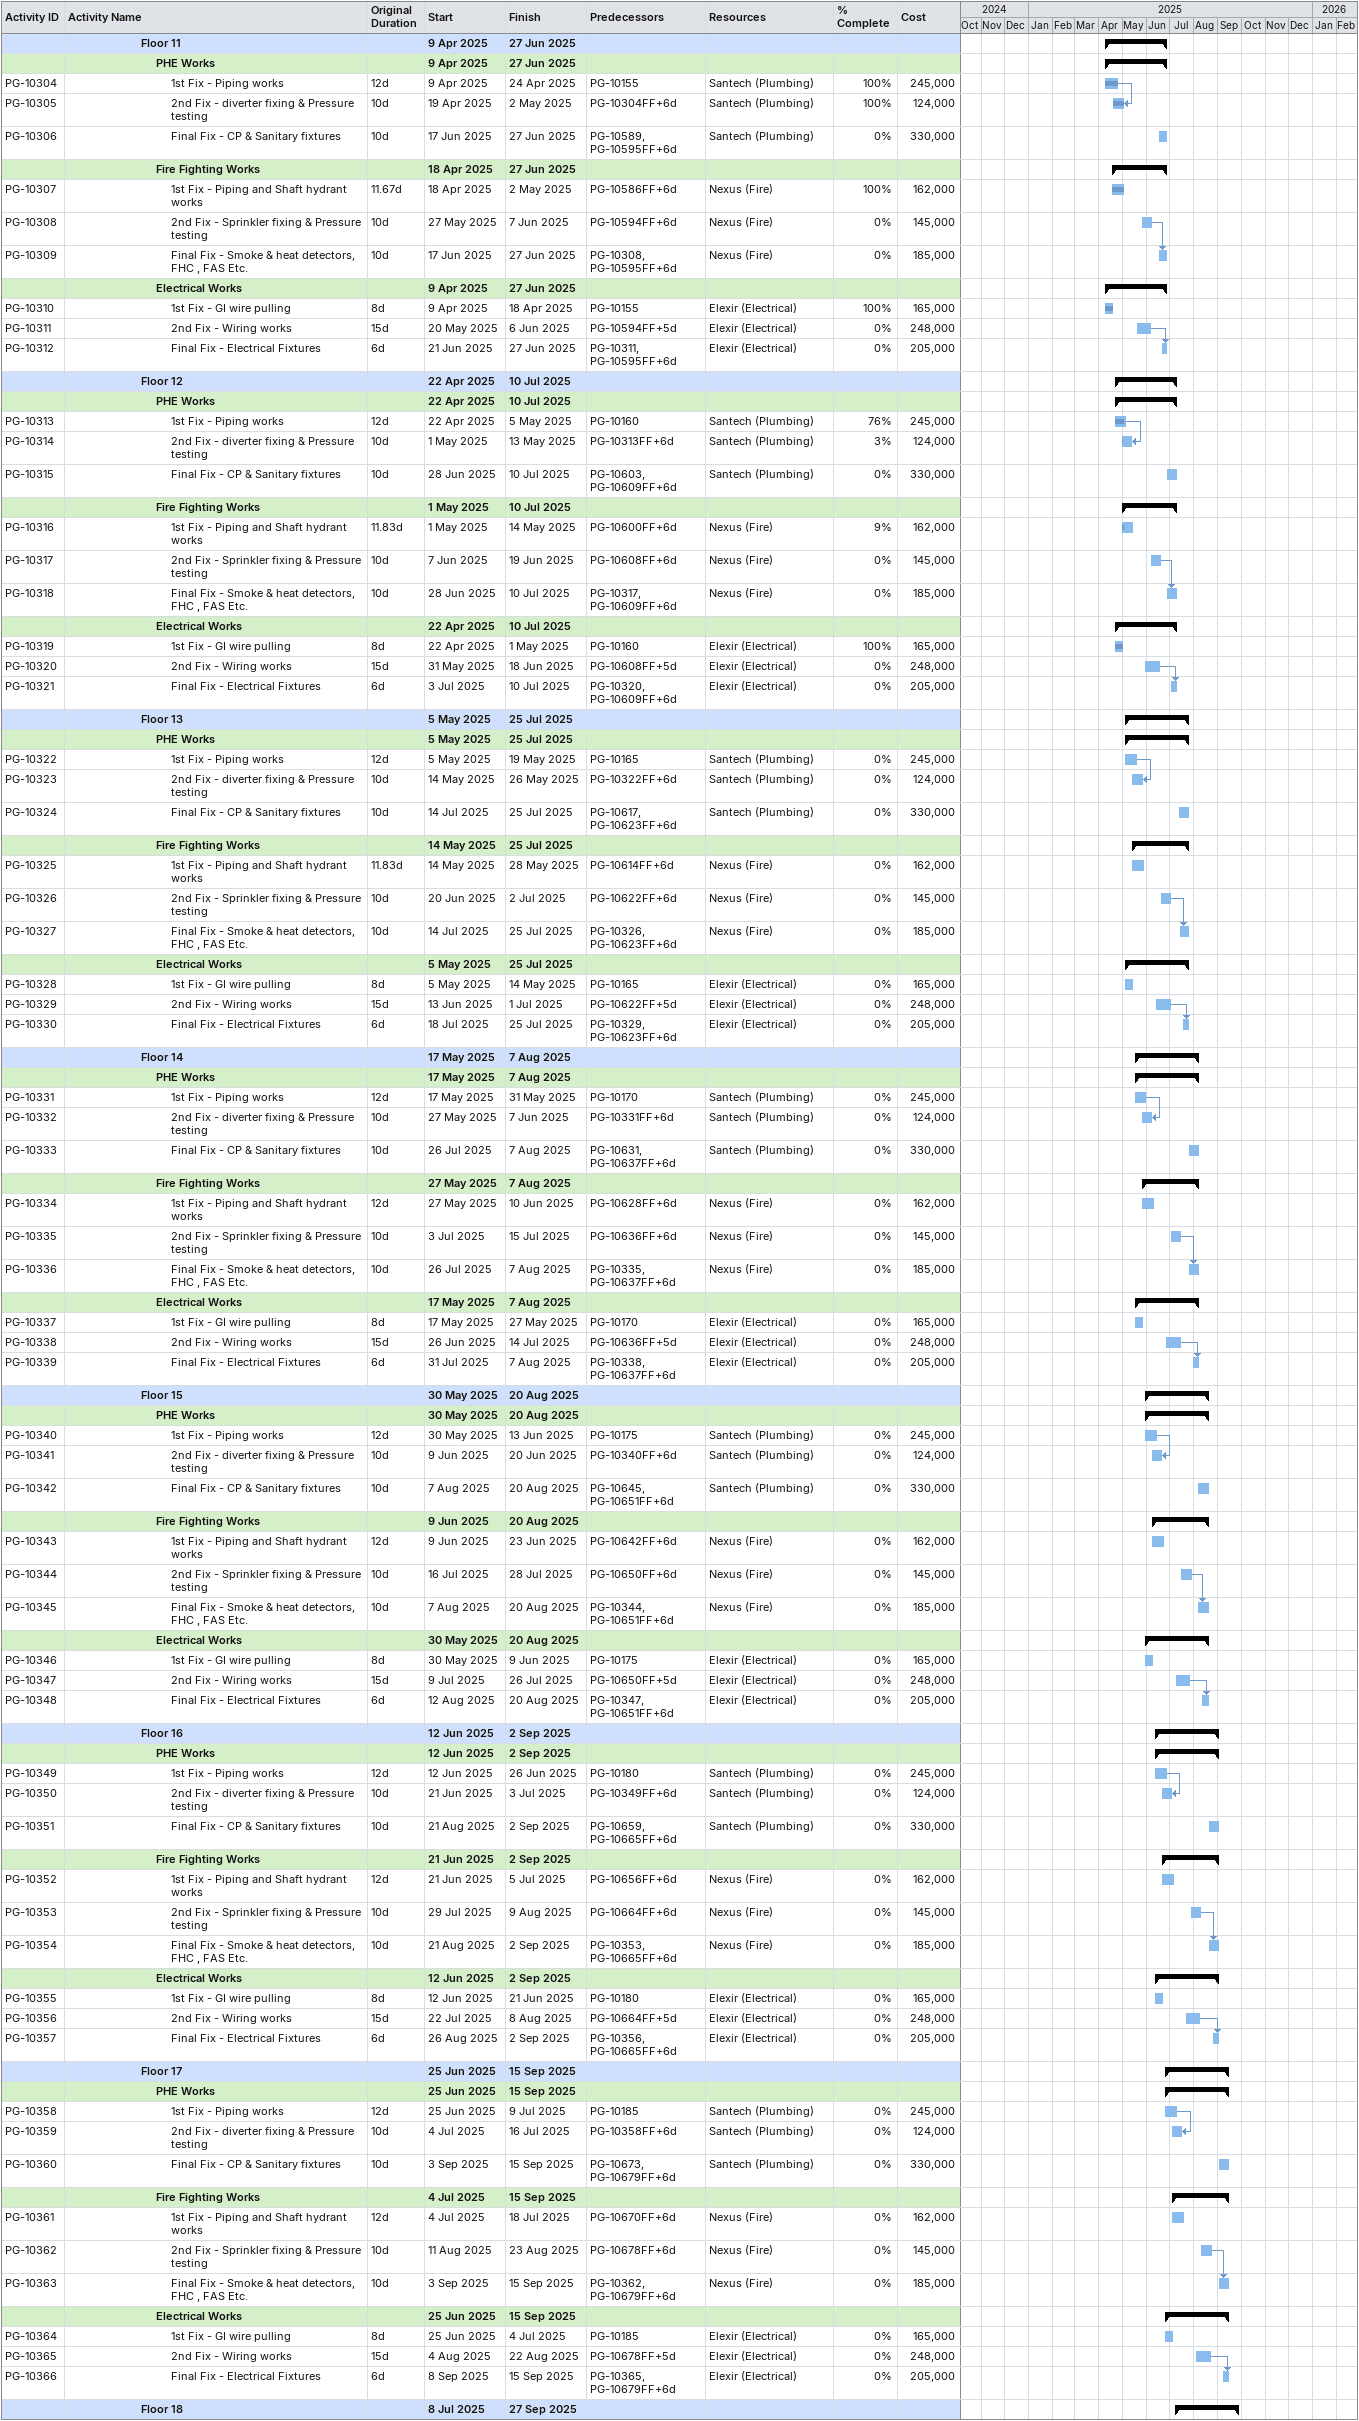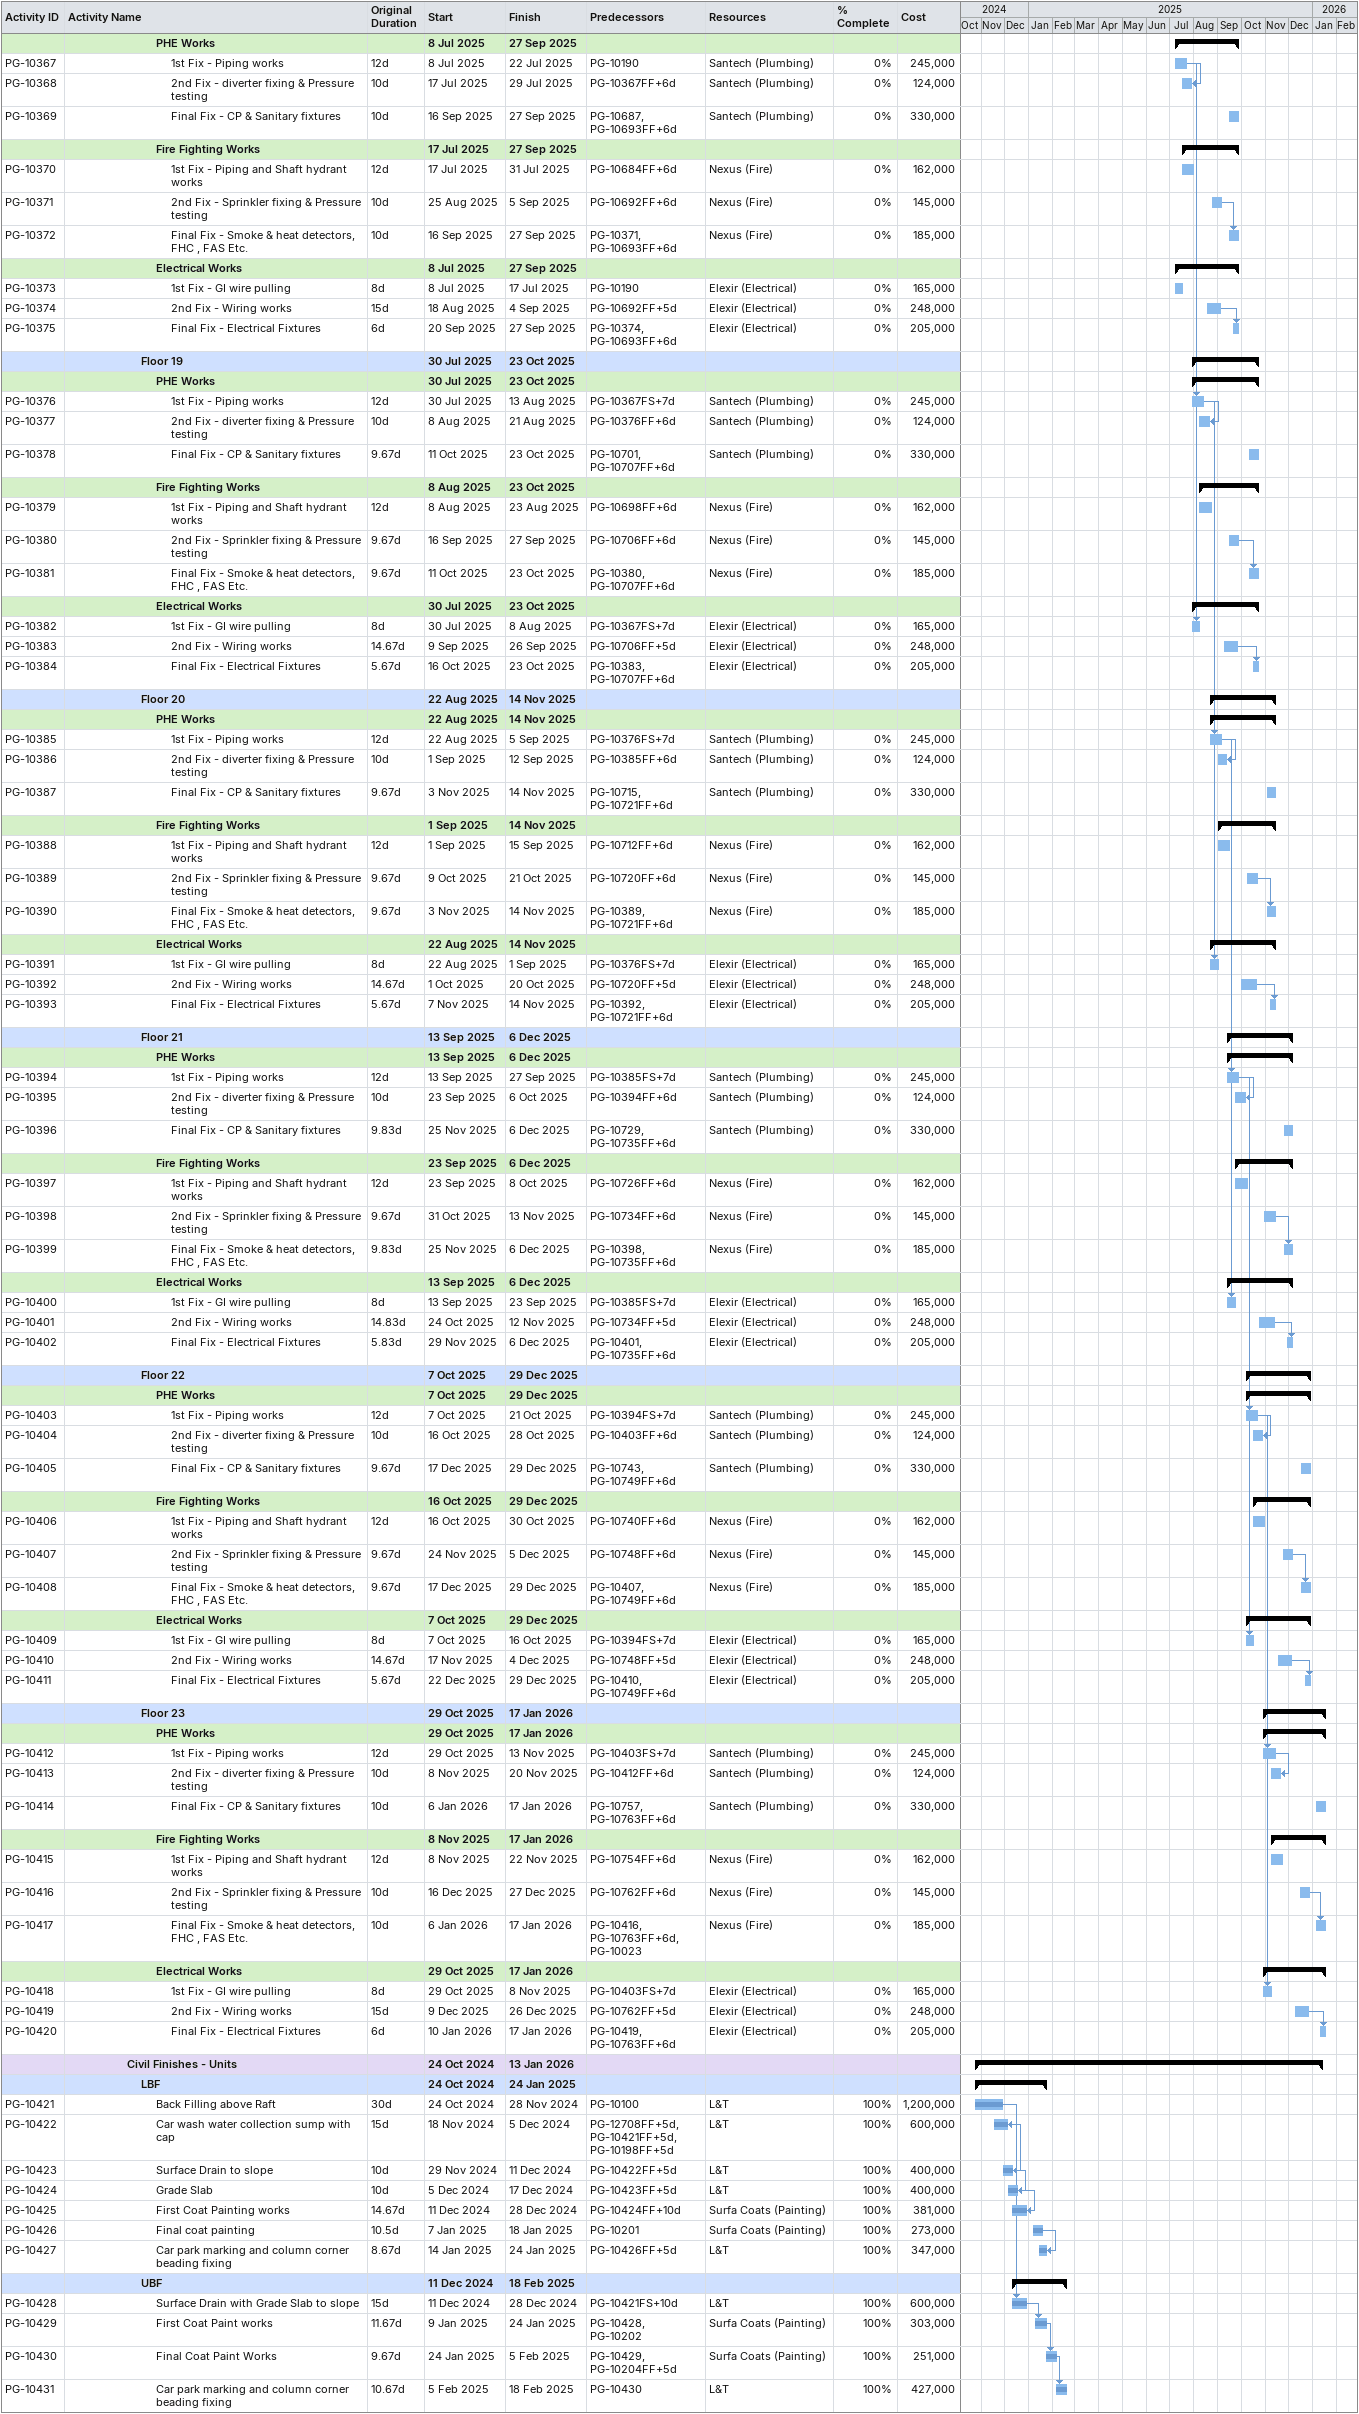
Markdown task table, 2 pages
| ID | Level | Task | Original duration | Start | Finish | Predecessors | Resources | % complete | Cost |
|---|---|---|---|---|---|---|---|---|---|
|  | 6 | **Floor 11** |  | 2025-04-09 | 2025-06-27 |  |  |  |  |
|  | 7 | **PHE Works** |  | 2025-04-09 | 2025-06-27 |  |  |  |  |
| PG-10304 | 8 | 1st Fix - Piping works | 12d | 2025-04-09 | 2025-04-24 | PG-10155 | Santech (Plumbing) | 100 | 245000 |
| PG-10305 | 8 | 2nd Fix - diverter fixing & Pressure testing | 10d | 2025-04-19 | 2025-05-02 | PG-10304FF+6d | Santech (Plumbing) | 100 | 124000 |
| PG-10306 | 8 | Final Fix - CP & Sanitary fixtures | 10d | 2025-06-17 | 2025-06-27 | PG-10589, PG-10595FF+6d | Santech (Plumbing) | 0 | 330000 |
|  | 7 | **Fire Fighting Works** |  | 2025-04-18 | 2025-06-27 |  |  |  |  |
| PG-10307 | 8 | 1st Fix - Piping and Shaft hydrant works | 11.67d | 2025-04-18 | 2025-05-02 | PG-10586FF+6d | Nexus (Fire) | 100 | 162000 |
| PG-10308 | 8 | 2nd Fix - Sprinkler fixing & Pressure testing | 10d | 2025-05-27 | 2025-06-07 | PG-10594FF+6d | Nexus (Fire) | 0 | 145000 |
| PG-10309 | 8 | Final Fix - Smoke & heat detectors, FHC , FAS Etc. | 10d | 2025-06-17 | 2025-06-27 | PG-10308, PG-10595FF+6d | Nexus (Fire) | 0 | 185000 |
|  | 7 | **Electrical Works** |  | 2025-04-09 | 2025-06-27 |  |  |  |  |
| PG-10310 | 8 | 1st Fix - GI wire pulling | 8d | 2025-04-09 | 2025-04-18 | PG-10155 | Elexir (Electrical) | 100 | 165000 |
| PG-10311 | 8 | 2nd Fix - Wiring works | 15d | 2025-05-20 | 2025-06-06 | PG-10594FF+5d | Elexir (Electrical) | 0 | 248000 |
| PG-10312 | 8 | Final Fix - Electrical Fixtures | 6d | 2025-06-21 | 2025-06-27 | PG-10311, PG-10595FF+6d | Elexir (Electrical) | 0 | 205000 |
|  | 6 | **Floor 12** |  | 2025-04-22 | 2025-07-10 |  |  |  |  |
|  | 7 | **PHE Works** |  | 2025-04-22 | 2025-07-10 |  |  |  |  |
| PG-10313 | 8 | 1st Fix - Piping works | 12d | 2025-04-22 | 2025-05-05 | PG-10160 | Santech (Plumbing) | 76 | 245000 |
| PG-10314 | 8 | 2nd Fix - diverter fixing & Pressure testing | 10d | 2025-05-01 | 2025-05-13 | PG-10313FF+6d | Santech (Plumbing) | 3 | 124000 |
| PG-10315 | 8 | Final Fix - CP & Sanitary fixtures | 10d | 2025-06-28 | 2025-07-10 | PG-10603, PG-10609FF+6d | Santech (Plumbing) | 0 | 330000 |
|  | 7 | **Fire Fighting Works** |  | 2025-05-01 | 2025-07-10 |  |  |  |  |
| PG-10316 | 8 | 1st Fix - Piping and Shaft hydrant works | 11.83d | 2025-05-01 | 2025-05-14 | PG-10600FF+6d | Nexus (Fire) | 9 | 162000 |
| PG-10317 | 8 | 2nd Fix - Sprinkler fixing & Pressure testing | 10d | 2025-06-07 | 2025-06-19 | PG-10608FF+6d | Nexus (Fire) | 0 | 145000 |
| PG-10318 | 8 | Final Fix - Smoke & heat detectors, FHC , FAS Etc. | 10d | 2025-06-28 | 2025-07-10 | PG-10317, PG-10609FF+6d | Nexus (Fire) | 0 | 185000 |
|  | 7 | **Electrical Works** |  | 2025-04-22 | 2025-07-10 |  |  |  |  |
| PG-10319 | 8 | 1st Fix - GI wire pulling | 8d | 2025-04-22 | 2025-05-01 | PG-10160 | Elexir (Electrical) | 100 | 165000 |
| PG-10320 | 8 | 2nd Fix - Wiring works | 15d | 2025-05-31 | 2025-06-18 | PG-10608FF+5d | Elexir (Electrical) | 0 | 248000 |
| PG-10321 | 8 | Final Fix - Electrical Fixtures | 6d | 2025-07-03 | 2025-07-10 | PG-10320, PG-10609FF+6d | Elexir (Electrical) | 0 | 205000 |
|  | 6 | **Floor 13** |  | 2025-05-05 | 2025-07-25 |  |  |  |  |
|  | 7 | **PHE Works** |  | 2025-05-05 | 2025-07-25 |  |  |  |  |
| PG-10322 | 8 | 1st Fix - Piping works | 12d | 2025-05-05 | 2025-05-19 | PG-10165 | Santech (Plumbing) | 0 | 245000 |
| PG-10323 | 8 | 2nd Fix - diverter fixing & Pressure testing | 10d | 2025-05-14 | 2025-05-26 | PG-10322FF+6d | Santech (Plumbing) | 0 | 124000 |
| PG-10324 | 8 | Final Fix - CP & Sanitary fixtures | 10d | 2025-07-14 | 2025-07-25 | PG-10617, PG-10623FF+6d | Santech (Plumbing) | 0 | 330000 |
|  | 7 | **Fire Fighting Works** |  | 2025-05-14 | 2025-07-25 |  |  |  |  |
| PG-10325 | 8 | 1st Fix - Piping and Shaft hydrant works | 11.83d | 2025-05-14 | 2025-05-28 | PG-10614FF+6d | Nexus (Fire) | 0 | 162000 |
| PG-10326 | 8 | 2nd Fix - Sprinkler fixing & Pressure testing | 10d | 2025-06-20 | 2025-07-02 | PG-10622FF+6d | Nexus (Fire) | 0 | 145000 |
| PG-10327 | 8 | Final Fix - Smoke & heat detectors, FHC , FAS Etc. | 10d | 2025-07-14 | 2025-07-25 | PG-10326, PG-10623FF+6d | Nexus (Fire) | 0 | 185000 |
|  | 7 | **Electrical Works** |  | 2025-05-05 | 2025-07-25 |  |  |  |  |
| PG-10328 | 8 | 1st Fix - GI wire pulling | 8d | 2025-05-05 | 2025-05-14 | PG-10165 | Elexir (Electrical) | 0 | 165000 |
| PG-10329 | 8 | 2nd Fix - Wiring works | 15d | 2025-06-13 | 2025-07-01 | PG-10622FF+5d | Elexir (Electrical) | 0 | 248000 |
| PG-10330 | 8 | Final Fix - Electrical Fixtures | 6d | 2025-07-18 | 2025-07-25 | PG-10329, PG-10623FF+6d | Elexir (Electrical) | 0 | 205000 |
|  | 6 | **Floor 14** |  | 2025-05-17 | 2025-08-07 |  |  |  |  |
|  | 7 | **PHE Works** |  | 2025-05-17 | 2025-08-07 |  |  |  |  |
| PG-10331 | 8 | 1st Fix - Piping works | 12d | 2025-05-17 | 2025-05-31 | PG-10170 | Santech (Plumbing) | 0 | 245000 |
| PG-10332 | 8 | 2nd Fix - diverter fixing & Pressure testing | 10d | 2025-05-27 | 2025-06-07 | PG-10331FF+6d | Santech (Plumbing) | 0 | 124000 |
| PG-10333 | 8 | Final Fix - CP & Sanitary fixtures | 10d | 2025-07-26 | 2025-08-07 | PG-10631, PG-10637FF+6d | Santech (Plumbing) | 0 | 330000 |
|  | 7 | **Fire Fighting Works** |  | 2025-05-27 | 2025-08-07 |  |  |  |  |
| PG-10334 | 8 | 1st Fix - Piping and Shaft hydrant works | 12d | 2025-05-27 | 2025-06-10 | PG-10628FF+6d | Nexus (Fire) | 0 | 162000 |
| PG-10335 | 8 | 2nd Fix - Sprinkler fixing & Pressure testing | 10d | 2025-07-03 | 2025-07-15 | PG-10636FF+6d | Nexus (Fire) | 0 | 145000 |
| PG-10336 | 8 | Final Fix - Smoke & heat detectors, FHC , FAS Etc. | 10d | 2025-07-26 | 2025-08-07 | PG-10335, PG-10637FF+6d | Nexus (Fire) | 0 | 185000 |
|  | 7 | **Electrical Works** |  | 2025-05-17 | 2025-08-07 |  |  |  |  |
| PG-10337 | 8 | 1st Fix - GI wire pulling | 8d | 2025-05-17 | 2025-05-27 | PG-10170 | Elexir (Electrical) | 0 | 165000 |
| PG-10338 | 8 | 2nd Fix - Wiring works | 15d | 2025-06-26 | 2025-07-14 | PG-10636FF+5d | Elexir (Electrical) | 0 | 248000 |
| PG-10339 | 8 | Final Fix - Electrical Fixtures | 6d | 2025-07-31 | 2025-08-07 | PG-10338, PG-10637FF+6d | Elexir (Electrical) | 0 | 205000 |
|  | 6 | **Floor 15** |  | 2025-05-30 | 2025-08-20 |  |  |  |  |
|  | 7 | **PHE Works** |  | 2025-05-30 | 2025-08-20 |  |  |  |  |
| PG-10340 | 8 | 1st Fix - Piping works | 12d | 2025-05-30 | 2025-06-13 | PG-10175 | Santech (Plumbing) | 0 | 245000 |
| PG-10341 | 8 | 2nd Fix - diverter fixing & Pressure testing | 10d | 2025-06-09 | 2025-06-20 | PG-10340FF+6d | Santech (Plumbing) | 0 | 124000 |
| PG-10342 | 8 | Final Fix - CP & Sanitary fixtures | 10d | 2025-08-07 | 2025-08-20 | PG-10645, PG-10651FF+6d | Santech (Plumbing) | 0 | 330000 |
|  | 7 | **Fire Fighting Works** |  | 2025-06-09 | 2025-08-20 |  |  |  |  |
| PG-10343 | 8 | 1st Fix - Piping and Shaft hydrant works | 12d | 2025-06-09 | 2025-06-23 | PG-10642FF+6d | Nexus (Fire) | 0 | 162000 |
| PG-10344 | 8 | 2nd Fix - Sprinkler fixing & Pressure testing | 10d | 2025-07-16 | 2025-07-28 | PG-10650FF+6d | Nexus (Fire) | 0 | 145000 |
| PG-10345 | 8 | Final Fix - Smoke & heat detectors, FHC , FAS Etc. | 10d | 2025-08-07 | 2025-08-20 | PG-10344, PG-10651FF+6d | Nexus (Fire) | 0 | 185000 |
|  | 7 | **Electrical Works** |  | 2025-05-30 | 2025-08-20 |  |  |  |  |
| PG-10346 | 8 | 1st Fix - GI wire pulling | 8d | 2025-05-30 | 2025-06-09 | PG-10175 | Elexir (Electrical) | 0 | 165000 |
| PG-10347 | 8 | 2nd Fix - Wiring works | 15d | 2025-07-09 | 2025-07-26 | PG-10650FF+5d | Elexir (Electrical) | 0 | 248000 |
| PG-10348 | 8 | Final Fix - Electrical Fixtures | 6d | 2025-08-12 | 2025-08-20 | PG-10347, PG-10651FF+6d | Elexir (Electrical) | 0 | 205000 |
|  | 6 | **Floor 16** |  | 2025-06-12 | 2025-09-02 |  |  |  |  |
|  | 7 | **PHE Works** |  | 2025-06-12 | 2025-09-02 |  |  |  |  |
| PG-10349 | 8 | 1st Fix - Piping works | 12d | 2025-06-12 | 2025-06-26 | PG-10180 | Santech (Plumbing) | 0 | 245000 |
| PG-10350 | 8 | 2nd Fix - diverter fixing & Pressure testing | 10d | 2025-06-21 | 2025-07-03 | PG-10349FF+6d | Santech (Plumbing) | 0 | 124000 |
| PG-10351 | 8 | Final Fix - CP & Sanitary fixtures | 10d | 2025-08-21 | 2025-09-02 | PG-10659, PG-10665FF+6d | Santech (Plumbing) | 0 | 330000 |
|  | 7 | **Fire Fighting Works** |  | 2025-06-21 | 2025-09-02 |  |  |  |  |
| PG-10352 | 8 | 1st Fix - Piping and Shaft hydrant works | 12d | 2025-06-21 | 2025-07-05 | PG-10656FF+6d | Nexus (Fire) | 0 | 162000 |
| PG-10353 | 8 | 2nd Fix - Sprinkler fixing & Pressure testing | 10d | 2025-07-29 | 2025-08-09 | PG-10664FF+6d | Nexus (Fire) | 0 | 145000 |
| PG-10354 | 8 | Final Fix - Smoke & heat detectors, FHC , FAS Etc. | 10d | 2025-08-21 | 2025-09-02 | PG-10353, PG-10665FF+6d | Nexus (Fire) | 0 | 185000 |
|  | 7 | **Electrical Works** |  | 2025-06-12 | 2025-09-02 |  |  |  |  |
| PG-10355 | 8 | 1st Fix - GI wire pulling | 8d | 2025-06-12 | 2025-06-21 | PG-10180 | Elexir (Electrical) | 0 | 165000 |
| PG-10356 | 8 | 2nd Fix - Wiring works | 15d | 2025-07-22 | 2025-08-08 | PG-10664FF+5d | Elexir (Electrical) | 0 | 248000 |
| PG-10357 | 8 | Final Fix - Electrical Fixtures | 6d | 2025-08-26 | 2025-09-02 | PG-10356, PG-10665FF+6d | Elexir (Electrical) | 0 | 205000 |
|  | 6 | **Floor 17** |  | 2025-06-25 | 2025-09-15 |  |  |  |  |
|  | 7 | **PHE Works** |  | 2025-06-25 | 2025-09-15 |  |  |  |  |
| PG-10358 | 8 | 1st Fix - Piping works | 12d | 2025-06-25 | 2025-07-09 | PG-10185 | Santech (Plumbing) | 0 | 245000 |
| PG-10359 | 8 | 2nd Fix - diverter fixing & Pressure testing | 10d | 2025-07-04 | 2025-07-16 | PG-10358FF+6d | Santech (Plumbing) | 0 | 124000 |
| PG-10360 | 8 | Final Fix - CP & Sanitary fixtures | 10d | 2025-09-03 | 2025-09-15 | PG-10673, PG-10679FF+6d | Santech (Plumbing) | 0 | 330000 |
|  | 7 | **Fire Fighting Works** |  | 2025-07-04 | 2025-09-15 |  |  |  |  |
| PG-10361 | 8 | 1st Fix - Piping and Shaft hydrant works | 12d | 2025-07-04 | 2025-07-18 | PG-10670FF+6d | Nexus (Fire) | 0 | 162000 |
| PG-10362 | 8 | 2nd Fix - Sprinkler fixing & Pressure testing | 10d | 2025-08-11 | 2025-08-23 | PG-10678FF+6d | Nexus (Fire) | 0 | 145000 |
| PG-10363 | 8 | Final Fix - Smoke & heat detectors, FHC , FAS Etc. | 10d | 2025-09-03 | 2025-09-15 | PG-10362, PG-10679FF+6d | Nexus (Fire) | 0 | 185000 |
|  | 7 | **Electrical Works** |  | 2025-06-25 | 2025-09-15 |  |  |  |  |
| PG-10364 | 8 | 1st Fix - GI wire pulling | 8d | 2025-06-25 | 2025-07-04 | PG-10185 | Elexir (Electrical) | 0 | 165000 |
| PG-10365 | 8 | 2nd Fix - Wiring works | 15d | 2025-08-04 | 2025-08-22 | PG-10678FF+5d | Elexir (Electrical) | 0 | 248000 |
| PG-10366 | 8 | Final Fix - Electrical Fixtures | 6d | 2025-09-08 | 2025-09-15 | PG-10365, PG-10679FF+6d | Elexir (Electrical) | 0 | 205000 |
|  | 6 | **Floor 18** |  | 2025-07-08 | 2025-09-27 |  |  |  |  |
|  | 7 | **PHE Works** |  | 2025-07-08 | 2025-09-27 |  |  |  |  |
| PG-10367 | 8 | 1st Fix - Piping works | 12d | 2025-07-08 | 2025-07-22 | PG-10190 | Santech (Plumbing) | 0 | 245000 |
| PG-10368 | 8 | 2nd Fix - diverter fixing & Pressure testing | 10d | 2025-07-17 | 2025-07-29 | PG-10367FF+6d | Santech (Plumbing) | 0 | 124000 |
| PG-10369 | 8 | Final Fix - CP & Sanitary fixtures | 10d | 2025-09-16 | 2025-09-27 | PG-10687, PG-10693FF+6d | Santech (Plumbing) | 0 | 330000 |
|  | 7 | **Fire Fighting Works** |  | 2025-07-17 | 2025-09-27 |  |  |  |  |
| PG-10370 | 8 | 1st Fix - Piping and Shaft hydrant works | 12d | 2025-07-17 | 2025-07-31 | PG-10684FF+6d | Nexus (Fire) | 0 | 162000 |
| PG-10371 | 8 | 2nd Fix - Sprinkler fixing & Pressure testing | 10d | 2025-08-25 | 2025-09-05 | PG-10692FF+6d | Nexus (Fire) | 0 | 145000 |
| PG-10372 | 8 | Final Fix - Smoke & heat detectors, FHC , FAS Etc. | 10d | 2025-09-16 | 2025-09-27 | PG-10371, PG-10693FF+6d | Nexus (Fire) | 0 | 185000 |
|  | 7 | **Electrical Works** |  | 2025-07-08 | 2025-09-27 |  |  |  |  |
| PG-10373 | 8 | 1st Fix - GI wire pulling | 8d | 2025-07-08 | 2025-07-17 | PG-10190 | Elexir (Electrical) | 0 | 165000 |
| PG-10374 | 8 | 2nd Fix - Wiring works | 15d | 2025-08-18 | 2025-09-04 | PG-10692FF+5d | Elexir (Electrical) | 0 | 248000 |
| PG-10375 | 8 | Final Fix - Electrical Fixtures | 6d | 2025-09-20 | 2025-09-27 | PG-10374, PG-10693FF+6d | Elexir (Electrical) | 0 | 205000 |
|  | 6 | **Floor 19** |  | 2025-07-30 | 2025-10-23 |  |  |  |  |
|  | 7 | **PHE Works** |  | 2025-07-30 | 2025-10-23 |  |  |  |  |
| PG-10376 | 8 | 1st Fix - Piping works | 12d | 2025-07-30 | 2025-08-13 | PG-10367FS+7d | Santech (Plumbing) | 0 | 245000 |
| PG-10377 | 8 | 2nd Fix - diverter fixing & Pressure testing | 10d | 2025-08-08 | 2025-08-21 | PG-10376FF+6d | Santech (Plumbing) | 0 | 124000 |
| PG-10378 | 8 | Final Fix - CP & Sanitary fixtures | 9.67d | 2025-10-11 | 2025-10-23 | PG-10701, PG-10707FF+6d | Santech (Plumbing) | 0 | 330000 |
|  | 7 | **Fire Fighting Works** |  | 2025-08-08 | 2025-10-23 |  |  |  |  |
| PG-10379 | 8 | 1st Fix - Piping and Shaft hydrant works | 12d | 2025-08-08 | 2025-08-23 | PG-10698FF+6d | Nexus (Fire) | 0 | 162000 |
| PG-10380 | 8 | 2nd Fix - Sprinkler fixing & Pressure testing | 9.67d | 2025-09-16 | 2025-09-27 | PG-10706FF+6d | Nexus (Fire) | 0 | 145000 |
| PG-10381 | 8 | Final Fix - Smoke & heat detectors, FHC , FAS Etc. | 9.67d | 2025-10-11 | 2025-10-23 | PG-10380, PG-10707FF+6d | Nexus (Fire) | 0 | 185000 |
|  | 7 | **Electrical Works** |  | 2025-07-30 | 2025-10-23 |  |  |  |  |
| PG-10382 | 8 | 1st Fix - GI wire pulling | 8d | 2025-07-30 | 2025-08-08 | PG-10367FS+7d | Elexir (Electrical) | 0 | 165000 |
| PG-10383 | 8 | 2nd Fix - Wiring works | 14.67d | 2025-09-09 | 2025-09-26 | PG-10706FF+5d | Elexir (Electrical) | 0 | 248000 |
| PG-10384 | 8 | Final Fix - Electrical Fixtures | 5.67d | 2025-10-16 | 2025-10-23 | PG-10383, PG-10707FF+6d | Elexir (Electrical) | 0 | 205000 |
|  | 6 | **Floor 20** |  | 2025-08-22 | 2025-11-14 |  |  |  |  |
|  | 7 | **PHE Works** |  | 2025-08-22 | 2025-11-14 |  |  |  |  |
| PG-10385 | 8 | 1st Fix - Piping works | 12d | 2025-08-22 | 2025-09-05 | PG-10376FS+7d | Santech (Plumbing) | 0 | 245000 |
| PG-10386 | 8 | 2nd Fix - diverter fixing & Pressure testing | 10d | 2025-09-01 | 2025-09-12 | PG-10385FF+6d | Santech (Plumbing) | 0 | 124000 |
| PG-10387 | 8 | Final Fix - CP & Sanitary fixtures | 9.67d | 2025-11-03 | 2025-11-14 | PG-10715, PG-10721FF+6d | Santech (Plumbing) | 0 | 330000 |
|  | 7 | **Fire Fighting Works** |  | 2025-09-01 | 2025-11-14 |  |  |  |  |
| PG-10388 | 8 | 1st Fix - Piping and Shaft hydrant works | 12d | 2025-09-01 | 2025-09-15 | PG-10712FF+6d | Nexus (Fire) | 0 | 162000 |
| PG-10389 | 8 | 2nd Fix - Sprinkler fixing & Pressure testing | 9.67d | 2025-10-09 | 2025-10-21 | PG-10720FF+6d | Nexus (Fire) | 0 | 145000 |
| PG-10390 | 8 | Final Fix - Smoke & heat detectors, FHC , FAS Etc. | 9.67d | 2025-11-03 | 2025-11-14 | PG-10389, PG-10721FF+6d | Nexus (Fire) | 0 | 185000 |
|  | 7 | **Electrical Works** |  | 2025-08-22 | 2025-11-14 |  |  |  |  |
| PG-10391 | 8 | 1st Fix - GI wire pulling | 8d | 2025-08-22 | 2025-09-01 | PG-10376FS+7d | Elexir (Electrical) | 0 | 165000 |
| PG-10392 | 8 | 2nd Fix - Wiring works | 14.67d | 2025-10-01 | 2025-10-20 | PG-10720FF+5d | Elexir (Electrical) | 0 | 248000 |
| PG-10393 | 8 | Final Fix - Electrical Fixtures | 5.67d | 2025-11-07 | 2025-11-14 | PG-10392, PG-10721FF+6d | Elexir (Electrical) | 0 | 205000 |
|  | 6 | **Floor 21** |  | 2025-09-13 | 2025-12-06 |  |  |  |  |
|  | 7 | **PHE Works** |  | 2025-09-13 | 2025-12-06 |  |  |  |  |
| PG-10394 | 8 | 1st Fix - Piping works | 12d | 2025-09-13 | 2025-09-27 | PG-10385FS+7d | Santech (Plumbing) | 0 | 245000 |
| PG-10395 | 8 | 2nd Fix - diverter fixing & Pressure testing | 10d | 2025-09-23 | 2025-10-06 | PG-10394FF+6d | Santech (Plumbing) | 0 | 124000 |
| PG-10396 | 8 | Final Fix - CP & Sanitary fixtures | 9.83d | 2025-11-25 | 2025-12-06 | PG-10729, PG-10735FF+6d | Santech (Plumbing) | 0 | 330000 |
|  | 7 | **Fire Fighting Works** |  | 2025-09-23 | 2025-12-06 |  |  |  |  |
| PG-10397 | 8 | 1st Fix - Piping and Shaft hydrant works | 12d | 2025-09-23 | 2025-10-08 | PG-10726FF+6d | Nexus (Fire) | 0 | 162000 |
| PG-10398 | 8 | 2nd Fix - Sprinkler fixing & Pressure testing | 9.67d | 2025-10-31 | 2025-11-13 | PG-10734FF+6d | Nexus (Fire) | 0 | 145000 |
| PG-10399 | 8 | Final Fix - Smoke & heat detectors, FHC , FAS Etc. | 9.83d | 2025-11-25 | 2025-12-06 | PG-10398, PG-10735FF+6d | Nexus (Fire) | 0 | 185000 |
|  | 7 | **Electrical Works** |  | 2025-09-13 | 2025-12-06 |  |  |  |  |
| PG-10400 | 8 | 1st Fix - GI wire pulling | 8d | 2025-09-13 | 2025-09-23 | PG-10385FS+7d | Elexir (Electrical) | 0 | 165000 |
| PG-10401 | 8 | 2nd Fix - Wiring works | 14.83d | 2025-10-24 | 2025-11-12 | PG-10734FF+5d | Elexir (Electrical) | 0 | 248000 |
| PG-10402 | 8 | Final Fix - Electrical Fixtures | 5.83d | 2025-11-29 | 2025-12-06 | PG-10401, PG-10735FF+6d | Elexir (Electrical) | 0 | 205000 |
|  | 6 | **Floor 22** |  | 2025-10-07 | 2025-12-29 |  |  |  |  |
|  | 7 | **PHE Works** |  | 2025-10-07 | 2025-12-29 |  |  |  |  |
| PG-10403 | 8 | 1st Fix - Piping works | 12d | 2025-10-07 | 2025-10-21 | PG-10394FS+7d | Santech (Plumbing) | 0 | 245000 |
| PG-10404 | 8 | 2nd Fix - diverter fixing & Pressure testing | 10d | 2025-10-16 | 2025-10-28 | PG-10403FF+6d | Santech (Plumbing) | 0 | 124000 |
| PG-10405 | 8 | Final Fix - CP & Sanitary fixtures | 9.67d | 2025-12-17 | 2025-12-29 | PG-10743, PG-10749FF+6d | Santech (Plumbing) | 0 | 330000 |
|  | 7 | **Fire Fighting Works** |  | 2025-10-16 | 2025-12-29 |  |  |  |  |
| PG-10406 | 8 | 1st Fix - Piping and Shaft hydrant works | 12d | 2025-10-16 | 2025-10-30 | PG-10740FF+6d | Nexus (Fire) | 0 | 162000 |
| PG-10407 | 8 | 2nd Fix - Sprinkler fixing & Pressure testing | 9.67d | 2025-11-24 | 2025-12-05 | PG-10748FF+6d | Nexus (Fire) | 0 | 145000 |
| PG-10408 | 8 | Final Fix - Smoke & heat detectors, FHC , FAS Etc. | 9.67d | 2025-12-17 | 2025-12-29 | PG-10407, PG-10749FF+6d | Nexus (Fire) | 0 | 185000 |
|  | 7 | **Electrical Works** |  | 2025-10-07 | 2025-12-29 |  |  |  |  |
| PG-10409 | 8 | 1st Fix - GI wire pulling | 8d | 2025-10-07 | 2025-10-16 | PG-10394FS+7d | Elexir (Electrical) | 0 | 165000 |
| PG-10410 | 8 | 2nd Fix - Wiring works | 14.67d | 2025-11-17 | 2025-12-04 | PG-10748FF+5d | Elexir (Electrical) | 0 | 248000 |
| PG-10411 | 8 | Final Fix - Electrical Fixtures | 5.67d | 2025-12-22 | 2025-12-29 | PG-10410, PG-10749FF+6d | Elexir (Electrical) | 0 | 205000 |
|  | 6 | **Floor 23** |  | 2025-10-29 | 2026-01-17 |  |  |  |  |
|  | 7 | **PHE Works** |  | 2025-10-29 | 2026-01-17 |  |  |  |  |
| PG-10412 | 8 | 1st Fix - Piping works | 12d | 2025-10-29 | 2025-11-13 | PG-10403FS+7d | Santech (Plumbing) | 0 | 245000 |
| PG-10413 | 8 | 2nd Fix - diverter fixing & Pressure testing | 10d | 2025-11-08 | 2025-11-20 | PG-10412FF+6d | Santech (Plumbing) | 0 | 124000 |
| PG-10414 | 8 | Final Fix - CP & Sanitary fixtures | 10d | 2026-01-06 | 2026-01-17 | PG-10757, PG-10763FF+6d | Santech (Plumbing) | 0 | 330000 |
|  | 7 | **Fire Fighting Works** |  | 2025-11-08 | 2026-01-17 |  |  |  |  |
| PG-10415 | 8 | 1st Fix - Piping and Shaft hydrant works | 12d | 2025-11-08 | 2025-11-22 | PG-10754FF+6d | Nexus (Fire) | 0 | 162000 |
| PG-10416 | 8 | 2nd Fix - Sprinkler fixing & Pressure testing | 10d | 2025-12-16 | 2025-12-27 | PG-10762FF+6d | Nexus (Fire) | 0 | 145000 |
| PG-10417 | 8 | Final Fix - Smoke & heat detectors, FHC , FAS Etc. | 10d | 2026-01-06 | 2026-01-17 | PG-10416, PG-10763FF+6d, PG-10023 | Nexus (Fire) | 0 | 185000 |
|  | 7 | **Electrical Works** |  | 2025-10-29 | 2026-01-17 |  |  |  |  |
| PG-10418 | 8 | 1st Fix - GI wire pulling | 8d | 2025-10-29 | 2025-11-08 | PG-10403FS+7d | Elexir (Electrical) | 0 | 165000 |
| PG-10419 | 8 | 2nd Fix - Wiring works | 15d | 2025-12-09 | 2025-12-26 | PG-10762FF+5d | Elexir (Electrical) | 0 | 248000 |
| PG-10420 | 8 | Final Fix - Electrical Fixtures | 6d | 2026-01-10 | 2026-01-17 | PG-10419, PG-10763FF+6d | Elexir (Electrical) | 0 | 205000 |
|  | 5 | **Civil Finishes - Units** |  | 2024-10-24 | 2026-01-13 |  |  |  |  |
|  | 6 | **LBF** |  | 2024-10-24 | 2025-01-24 |  |  |  |  |
| PG-10421 | 7 | Back Filling above Raft | 30d | 2024-10-24 | 2024-11-28 | PG-10100 | L&T | 100 | 1200000 |
| PG-10422 | 7 | Car wash water collection sump with cap | 15d | 2024-11-18 | 2024-12-05 | PG-12708FF+5d, PG-10421FF+5d, PG-10198FF+5d | L&T | 100 | 600000 |
| PG-10423 | 7 | Surface Drain to slope | 10d | 2024-11-29 | 2024-12-11 | PG-10422FF+5d | L&T | 100 | 400000 |
| PG-10424 | 7 | Grade Slab | 10d | 2024-12-05 | 2024-12-17 | PG-10423FF+5d | L&T | 100 | 400000 |
| PG-10425 | 7 | First Coat Painting works | 14.67d | 2024-12-11 | 2024-12-28 | PG-10424FF+10d | Surfa Coats (Painting) | 100 | 381000 |
| PG-10426 | 7 | Final coat painting | 10.5d | 2025-01-07 | 2025-01-18 | PG-10201 | Surfa Coats (Painting) | 100 | 273000 |
| PG-10427 | 7 | Car park marking and column corner beading fixing | 8.67d | 2025-01-14 | 2025-01-24 | PG-10426FF+5d | L&T | 100 | 347000 |
|  | 6 | **UBF** |  | 2024-12-11 | 2025-02-18 |  |  |  |  |
| PG-10428 | 7 | Surface Drain with Grade Slab to slope | 15d | 2024-12-11 | 2024-12-28 | PG-10421FS+10d | L&T | 100 | 600000 |
| PG-10429 | 7 | First Coat Paint works | 11.67d | 2025-01-09 | 2025-01-24 | PG-10428, PG-10202 | Surfa Coats (Painting) | 100 | 303000 |
| PG-10430 | 7 | Final Coat Paint Works | 9.67d | 2025-01-24 | 2025-02-05 | PG-10429, PG-10204FF+5d | Surfa Coats (Painting) | 100 | 251000 |
| PG-10431 | 7 | Car park marking and column corner beading fixing | 10.67d | 2025-02-05 | 2025-02-18 | PG-10430 | L&T | 100 | 427000 |
